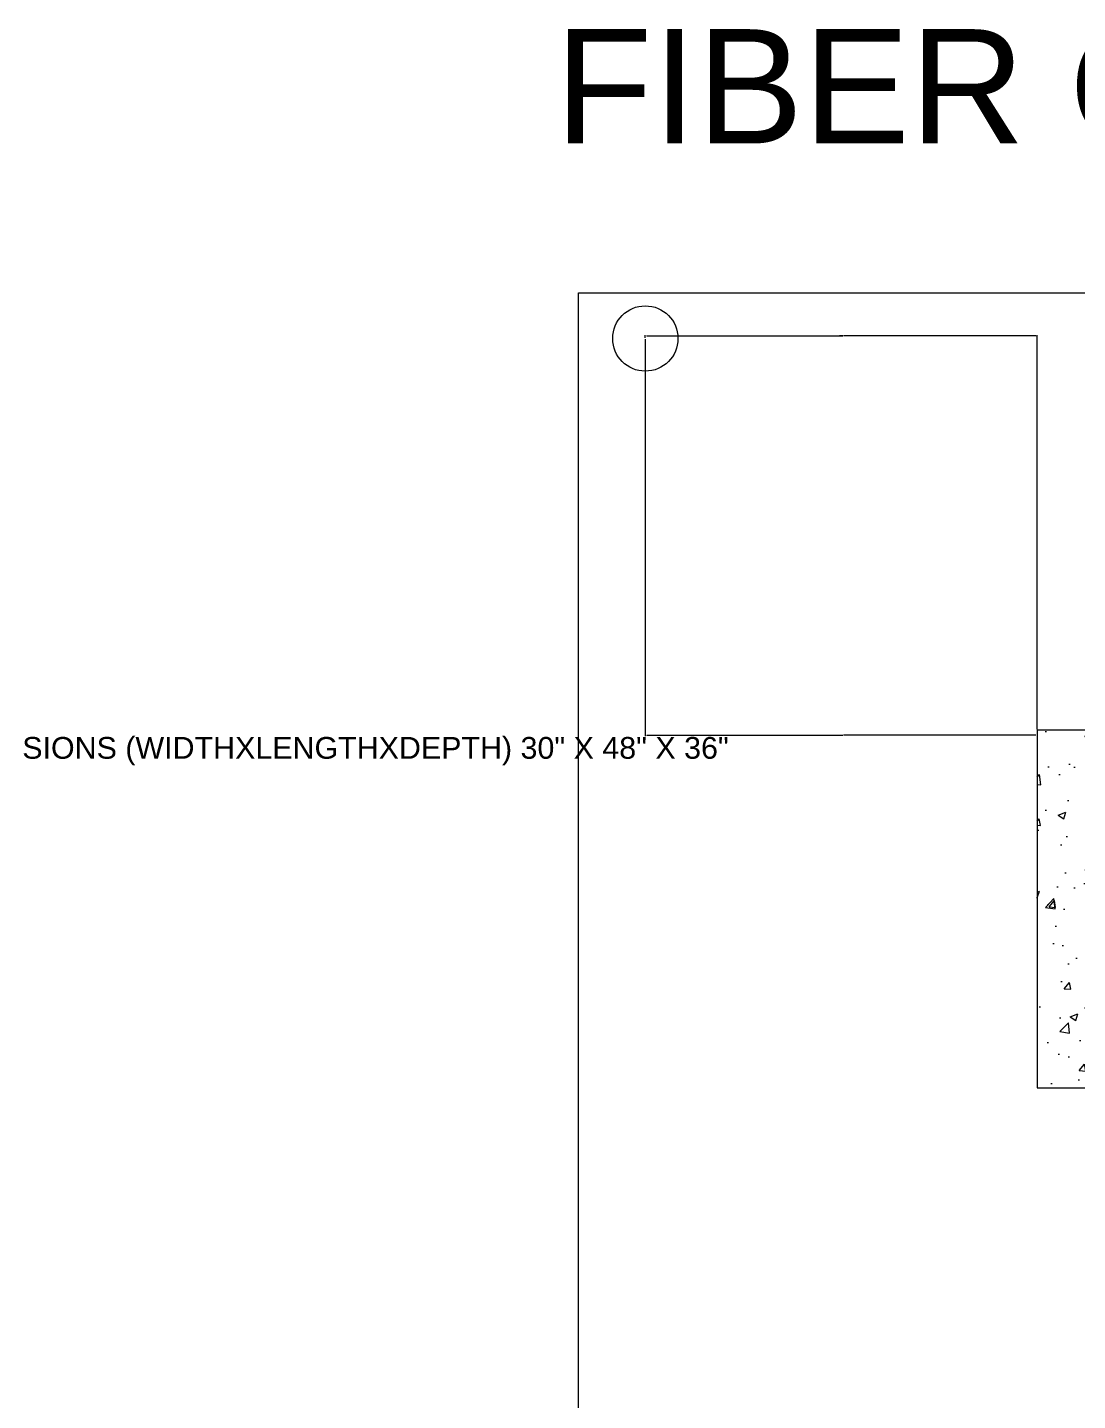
# Model space of a CAD drawing. Header units: feet. Extents: x -208 to 2089, y -974 to 342.
# Drawn here: x 953.5 to 1050, y 179.8 to 306 of the extents above; entities that cross this region are included whole.
import ezdxf
from ezdxf import colors
from ezdxf.entities.mleader import LeaderData, LeaderLine
from ezdxf.math import Vec2, Vec3

# ---------------------------------------------------------------- set-up
doc = ezdxf.new("R2010")
doc.units = ezdxf.units.FT
doc.header["$MEASUREMENT"] = 0
doc.layers.get('Defpoints').update_dxf_attribs({"color": 5})
for name, color, linetype in [('CONC-HATCH', 253, 'Continuous'), ('E-DETL', 7, 'Continuous'), ('E-EQPM-ENCL', 8, 'Continuous'), ('G-ANNO-TEXT', 1, 'Continuous')]:
    doc.layers.add(name, color=color, linetype=linetype)
doc.styles.add('NEI-A', font='arial.ttf', dxfattribs={"height": 0.1})
doc.dimstyles.new('NEI-A', dxfattribs={"dimtxt": 0.1, "dimasz": 0.125, "dimexe": 0.0625, "dimexo": 0.0625, "dimgap": 0.0625, "dimtad": 0, "dimtih": 1, "dimtoh": 1, "dimdec": 4, "dimzin": 3, "dimdsep": 46, "dimlunit": 4, "dimtxsty": 'NEI-A', "dimcen": 0, "dimclrt": 256, "dimadec": 0, "dimazin": 0, "dimtfac": 0.75, "dimtdec": 4, "dimtofl": 0, "dimtmove": 0, "dimatfit": 3, "dimfxl": 1, "dimtfill": 2, "dimtfillclr": 256, "dimfrac": 1, "dimtolj": 1, "dimtzin": 0, "dimarcsym": 0})

# ---------------------------------------------------------------- blocks, each defined once
blk = doc.blocks.new('*D30')
at = {"layer": 'Defpoints', "color": 0, "transparency": 16777216}
for p in [(1046.3, 277.65), (1010.3, 277.42), (1046.3, 241.42)]:
    blk.add_point(p, dxfattribs=at)
at = {"layer": 'G-ANNO-TEXT', "color": 0, "lineweight": -2, "transparency": 16777216}
for p, q in [((1010.3, 277.48), (1010.3, 277.71)), ((1010.43, 277.65), (1028.11, 277.65)), ((1046.18, 277.65), (1028.5, 277.65)), ((1046.3, 241.48), (1046.3, 277.71))]:
    blk.add_line(p, q, dxfattribs=at)
at = {"layer": 'G-ANNO-TEXT', "color": 0, "transparency": 16777216}
for points in [[(1010.43, 277.67), (1010.43, 277.62), (1010.3, 277.65)], [(1046.18, 277.67), (1046.18, 277.62), (1046.3, 277.65)]]:
    blk.add_solid(points, dxfattribs=at)
at = {"layer": 'G-ANNO-TEXT', "transparency": 16777216, "insert": (1028.3, 277.65), "char_height": 0.1, "attachment_point": 5, "style": 'NEI-A', "bg_fill": 1, "box_fill_scale": 1.25, "bg_fill_color": 256, "bg_fill_transparency": 0}
blk.add_mtext('\\A1;3\'-0"', dxfattribs=at)
blk = doc.blocks.new('*D29')
at = {"layer": 'Defpoints', "color": 0, "transparency": 16777216}
for p in [(1010.3, 277.42), (1046.3, 241.42), (1010.3, 240.95)]:
    blk.add_point(p, dxfattribs=at)
at = {"layer": 'G-ANNO-TEXT', "color": 0, "lineweight": -2, "transparency": 16777216}
for p, q in [((1010.3, 277.35), (1010.3, 240.88)), ((1046.3, 241.35), (1046.3, 240.88)), ((1010.43, 240.95), (1028.11, 240.95)), ((1046.18, 240.95), (1028.5, 240.95))]:
    blk.add_line(p, q, dxfattribs=at)
at = {"layer": 'G-ANNO-TEXT', "color": 0, "transparency": 16777216}
for points in [[(1010.43, 240.97), (1010.43, 240.93), (1010.3, 240.95)], [(1046.18, 240.97), (1046.18, 240.93), (1046.3, 240.95)]]:
    blk.add_solid(points, dxfattribs=at)
at = {"layer": 'G-ANNO-TEXT', "transparency": 16777216, "insert": (1028.3, 240.95), "char_height": 0.1, "attachment_point": 5, "style": 'NEI-A', "bg_fill": 1, "box_fill_scale": 1.25, "bg_fill_color": 256, "bg_fill_transparency": 0}
blk.add_mtext('\\A1;3\'-0"', dxfattribs=at)

msp = doc.modelspace()

# ---------------------------------------------------------------- linework, layer by layer
at = {"layer": 'E-EQPM-ENCL'}
msp.add_circle((1010.30141, 277.41593), 3, dxfattribs=at)

# ---------------------------------------------------------------- texts
at = {"layer": 'Defpoints', "color": 1, "insert": (1146.65849, 292.45707), "char_height": 10.5007804, "attachment_point": 8, "style": 'NEI-A'}
msp.add_mtext('FIBER OPTIC PATCH PANEL EQUIPMENT', dxfattribs=at)

# ---------------------------------------------------------------- dimensions: what is measured, and where the dimension line sits
at = {"layer": 'G-ANNO-TEXT'}
for base, p1, p2, picture, middle in [((1046.30141, 277.64557), (1010.30141, 277.41593), (1046.30141, 241.41593), '*D30', (1028.30141, 277.64557)), ((1010.30141, 240.94711), (1046.30141, 241.41593), (1010.30141, 277.41593), '*D29', (1028.30141, 240.94711))]:
    dim = msp.add_linear_dim(base=base, p1=p1, p2=p2, dimstyle='NEI-A', dxfattribs=at)
    dim.commit()
    dim.dimension.update_dxf_attribs({"geometry": picture, "text_midpoint": middle})

# ---------------------------------------------------------------- leaders
ml = msp.add_multileader_mtext('Standard', dxfattribs=at)
ml.set_content('FIBER OPTIC CABLES', color=256, style='NEI-A')
ml.set_leader_properties()
ml.build(insert=Vec2(0, 0))
ml.multileader.update_dxf_attribs({"dogleg_length": 0.0625, "arrow_head_size": 1.25, "scale": 10})
ctx = ml.context
ctx.base_point, ctx.scale, ctx.char_height, ctx.arrow_head_size, ctx.landing_gap_size, ctx.plane_origin = Vec3(1070.43425, 221.64823), 10, 1, 1.25, 0.625, Vec3(1055.46494, 206.20723)
ctx.text_align_type = 1
notes = []
notes.append((ctx, [(1, (1, 1, 0), (1069.80925, 221.64823), (1, 0), 0.625, [(3, [(1087.71804, 226.64255), (1088.57507, 225.27674)], 0, []), (1, [(1068.43689, 226.40519), (1067.39602, 225.13423)], 0, [])])]))
ctx.mtext.insert, ctx.mtext.width, ctx.mtext.alignment, ctx.mtext.flow_direction = Vec3(1078.30141, 222.15676), 23.89675, 2, 5
ctx.mtext.has_bg_fill, ctx.mtext.bg_color, ctx.mtext.bg_scale_factor, ctx.mtext.bg_transparency, ctx.mtext.use_window_bg_color = 1, -1073741824, 1.5, 0, 1
for ctx, leaders in notes:
    for number, flags, end, landing, length, lines in leaders:
        leader = LeaderData()
        leader.index, (leader.has_last_leader_line, leader.has_dogleg_vector, leader.attachment_direction) = number, flags
        leader.last_leader_point, leader.dogleg_vector, leader.dogleg_length = Vec3(end), Vec3(landing), length
        for number, points, colour, breaks in lines:
            line = LeaderLine()
            line.index, line.vertices, line.color, line.breaks = number, Vec3.list(points), colors.encode_raw_color(colour), breaks
            leader.lines.append(line)
        ctx.leaders.append(leader)

# ---------------------------------------------------------------- next in the draw order: hatches: boundary and pattern name
at = {"layer": 'CONC-HATCH'}
h = msp.add_hatch(dxfattribs=at)
h.set_pattern_fill('AR-CONC', color=256)
h.set_pattern_definition([(50, (1053.63, 76.627), (7.1726, -0.62752), [0.75, -8.25]), (355, (1053.63, 76.627), (-1.3875, 7.52192), [0.6, -6.6]), (100.4514, (1054.228, 76.5745), (5.7851, 6.8944), [0.6374, -7.01142]), (46.184, (1053.63, 78.627), (10.6724, -1.6552), [1.125, -12.375]), (96.6356, (1054.52, 78.489), (9.3466, 9.7412), [0.9561, -10.51714]), (351.184, (1053.63, 78.627), (9.3466, 9.7412), [0.9, -9.9]), (21, (1054.63, 78.127), (5.96907, -4.02619), [0.75, -8.25]), (326, (1054.63, 78.127), (2.43315, 7.2515), [0.6, -6.6]), (71.4514, (1055.1276, 77.791), (8.40222, 3.2253), [0.6374, -7.01142]), (37.5, (1053.6301, 76.6268), (0.1216, 3.32894), [0, -6.52, 0, -6.7, 0, -6.625]), (7.5, (1053.63, 76.627), (2.630695, 3.94412), [0, -3.82, 0, -6.37, 0, -2.525]), (327.5, (1051.4, 76.6268), (5.338224, -0.22555), [0, -2.5, 0, -7.8, 0, -10.35]), (317.5, (1050.4, 76.627), (5.83186, 1.00105), [0, -3.25, 0, -5.18, 0, -7.35])])
h.paths.add_polyline_path([(1110.30141, 241.41593), (1091.24978, 241.41593), (1091.24978, 235.48793), (1104.33236, 235.48793), (1104.33236, 235.41593), (1104.35607, 235.41593), (1104.40436, 235.41593), (1104.40436, 226.98793), (1104.59186, 226.98793), (1104.59186, 226.73793), (1104.59186, 224.23793), (1104.59186, 223.98793), (1104.40436, 223.98793), (1104.40436, 216.68512, -2.042072976), (1104.40436, 216.49948), (1104.40436, 214.55993), (1104.33236, 214.48793), (1091.24978, 214.48793), (1091.24978, 208.55993), (1110.30141, 208.55993)])
h.paths.add_polyline_path([(1104.417, 216.61172, 0.307817474), (1104.43652, 216.54419, 3.248678469)], flags=17)
h.paths.add_polyline_path([(1089.24978, 241.41593), (1067.35303, 241.41593), (1067.35303, 235.48793), (1089.24978, 235.48793)])
h.paths.add_polyline_path([(1065.35303, 241.41593), (1046.30141, 241.41593), (1046.30141, 208.55993), (1065.35303, 208.55993), (1065.35303, 214.48793), (1052.26986, 214.48793), (1052.26986, 214.55993), (1052.24615, 214.55993), (1052.19786, 214.55993), (1052.19786, 216.49903, -2.025732475), (1052.19786, 216.68558), (1052.19786, 223.98793), (1052.01036, 223.98793), (1052.01036, 224.23793), (1052.01036, 226.73793), (1052.01036, 226.98793), (1052.19786, 226.98793), (1052.19786, 235.41593), (1052.26986, 235.48793), (1065.35303, 235.48793)])
h.paths.add_polyline_path([(1052.18581, 216.57289, 0.307817441), (1052.1663, 216.64042, 3.248678822)], flags=17)
h.paths.add_polyline_path([(1089.24978, 214.48793), (1081.70137, 214.48793), (1081.70137, 214.36645, -0.201513788), (1081.55136, 214.00938), (1081.55135, 213.50745), (1080.55135, 213.50747), (1080.55136, 214.0094, -0.201511722), (1080.40137, 214.36647), (1080.40137, 214.48793), (1067.35303, 214.48793), (1067.35303, 208.55993), (1089.24978, 208.55993)])

# ---------------------------------------------------------------- next in the draw order: linework, layer by layer
at = {"layer": 'Defpoints'}
msp.add_lwpolyline([(1004.15849, 281.61556), (1289.15849, 281.61556), (1289.15849, 49.11556), (1004.15849, 49.11556)], close=True, dxfattribs=at)
at = {"layer": 'E-DETL'}
msp.add_lwpolyline([(1046.30141, 208.55993), (1110.30141, 208.55993), (1110.30141, 241.41593), (1046.30141, 241.41593)], close=True, dxfattribs=at)

# ---------------------------------------------------------------- next in the draw order: leaders
at = {"layer": 'G-ANNO-TEXT'}
ml = msp.add_multileader_mtext('Standard', dxfattribs=at)
ml.set_content('TRAFFIC RATED (TIER 15 OR 22, AS REQUIRED) UNDERGROUND ENCLOSURE. MINIMUM DIMENSIONS (WIDTHXLENGTHXDEPTH) 30" X 48" X 36"', color=256, style='NEI-A')
ml.set_leader_properties()
ml.build(insert=Vec2(0, 0))
ml.multileader.update_dxf_attribs({"dogleg_length": 0.0625, "arrow_head_size": 2.5, "scale": 20})
ctx = ml.context
ctx.base_point, ctx.scale, ctx.char_height, ctx.arrow_head_size, ctx.landing_gap_size, ctx.plane_origin = Vec3(822.03917, 239.78075), 20, 2, 2.5, 1.25, Vec3(854.3332, 229.89488)
notes = []
notes.append((ctx, [(0, (1, 1, 0), (820.78917, 239.78075), (1, 0), 1.25, [(0, [(804.7017, 215.67996)], 0, [])])]))
ctx.mtext.insert, ctx.mtext.width, ctx.mtext.flow_direction = Vec3(823.28917, 240.79848), 53.0860496, 5
for ctx, leaders in notes:
    for number, flags, end, landing, length, lines in leaders:
        leader = LeaderData()
        leader.index, (leader.has_last_leader_line, leader.has_dogleg_vector, leader.attachment_direction) = number, flags
        leader.last_leader_point, leader.dogleg_vector, leader.dogleg_length = Vec3(end), Vec3(landing), length
        for number, points, colour, breaks in lines:
            line = LeaderLine()
            line.index, line.vertices, line.color, line.breaks = number, Vec3.list(points), colors.encode_raw_color(colour), breaks
            leader.lines.append(line)
        ctx.leaders.append(leader)

doc.saveas('drawing.dxf')
